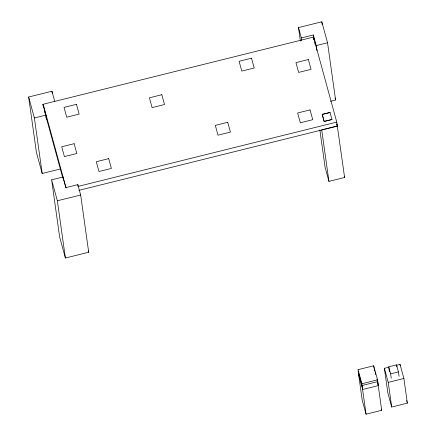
<?xml version="1.0" encoding="UTF-8"?>
<svg xmlns="http://www.w3.org/2000/svg" width="436" height="436" viewBox="0 0 436 436"><rect width="100%" height="100%" fill="white"/><g stroke="black" fill="none" stroke-linecap="round" stroke-linejoin="round"><path stroke-width="0.65" d="M300.393 41.06L298.497 27.593L321.806 21.8L327.54 42.766L335.584 100.002L330.406 101.288M60.315 168.988L42.188 173.495L36.45 152.529L28.645 97.01L51.955 91.217L54.74 101.392M301.69 40.515L301.331 37.943L313.326 34.962L316.231 45.578L316.956 50.718M43.18 106.068L42.941 104.324L313.5 37.082L336.761 122.091L344.603 177.485L328.951 181.376L325.098 167.299L319.839 129.846M316.231 45.578L327.54 42.766M42.188 173.495L34.384 117.976L45.889 115.115L42.941 104.324M51.617 179.828L62.931 177.016L65.831 187.633L77.831 184.651L80.66 195.001L88.704 252.237L65.4 258.03L59.661 237.07L51.617 179.828L57.356 200.794L65.4 258.03M330.085 112.548L322.259 114.494L324.182 121.53L332.009 119.584L329.998 112.384L322.171 114.33L324.101 121.366L331.927 119.42M78.327 186.341L336.761 122.091M78.889 190.358L337.328 126.102L336.788 124.14M57.356 200.794L80.66 195.001M358.032 369.673L373.685 365.782L377.538 379.86L378.344 385.598L362.692 389.49L358.839 375.412L358.032 369.673L361.885 383.751L362.692 389.49M389.403 371.853L388.694 366.818L396.52 364.872L398.444 371.913L399.065 376.317M396.776 365.215L400.035 364.403L403.889 378.481L407.355 403.142L391.702 407.028L387.849 392.956L384.383 368.295L388.95 367.161M391.239 378.263L390.623 373.859L398.444 371.913M361.885 383.751L377.538 379.86M377.68 381.631L381.707 410.309L366.06 414.2L362.027 385.522L377.68 381.631L376.977 379.069M391.702 407.028L388.236 382.372L403.889 378.481M335.05 98.04L335.584 100.002M314.65 42.619L315.163 44.494M336.837 124.069L337.366 125.993L321.714 129.879L328.951 181.376M406.652 400.58L407.355 403.142M344.255 176.204L344.603 177.485M298.497 27.593L301.331 37.943M388.694 366.818L390.623 373.859M384.383 368.295L388.236 382.372M374.35 369.472L374.873 371.39M375.227 372.671L375.75 374.589M377.816 383.68L378.344 385.598M381.358 409.028L381.707 410.309M362.027 385.522L358.174 371.445L362.207 400.123L366.06 414.2M88.35 250.929L88.704 252.237M43.164 104.291L66.07 187.992M44.265 110.27L62.697 177.621M45.944 117.279L46.461 119.181L45.889 115.115M28.645 97.01L34.384 117.976M400.035 364.403L400.221 365.739M396.52 364.872L396.787 366.763M373.685 365.782L374.044 368.333M321.806 21.8L322.182 24.492M313.326 34.962L313.958 39.463M313.5 37.082L313.876 39.758M77.831 184.651L78.099 186.581M51.955 91.217L52.238 93.222M62.931 177.016L63.198 178.945M43.262 104.962L43.638 107.638M251.512 58.195L239.097 61.285L241.778 71.084L254.193 68L251.512 58.195M76.453 104.313L64.038 107.398L66.719 117.197L79.134 114.112L76.453 104.313M161.827 94.721L149.417 97.811L152.099 107.61L164.508 104.526L161.827 94.721M308.372 59.53L295.957 62.615L298.638 72.42L311.053 69.329L308.372 59.53M74.136 143.689L61.721 146.779L64.403 156.579L76.818 153.494L74.136 143.689M227.734 122.293L215.319 125.377L218 135.176L230.415 132.092L227.734 122.293M108.711 158.639L96.296 161.723L98.977 171.522L111.393 168.438L108.711 158.639M310.056 109.899L297.641 112.984L300.322 122.783L312.737 119.698L310.056 109.899"/></g></svg>
